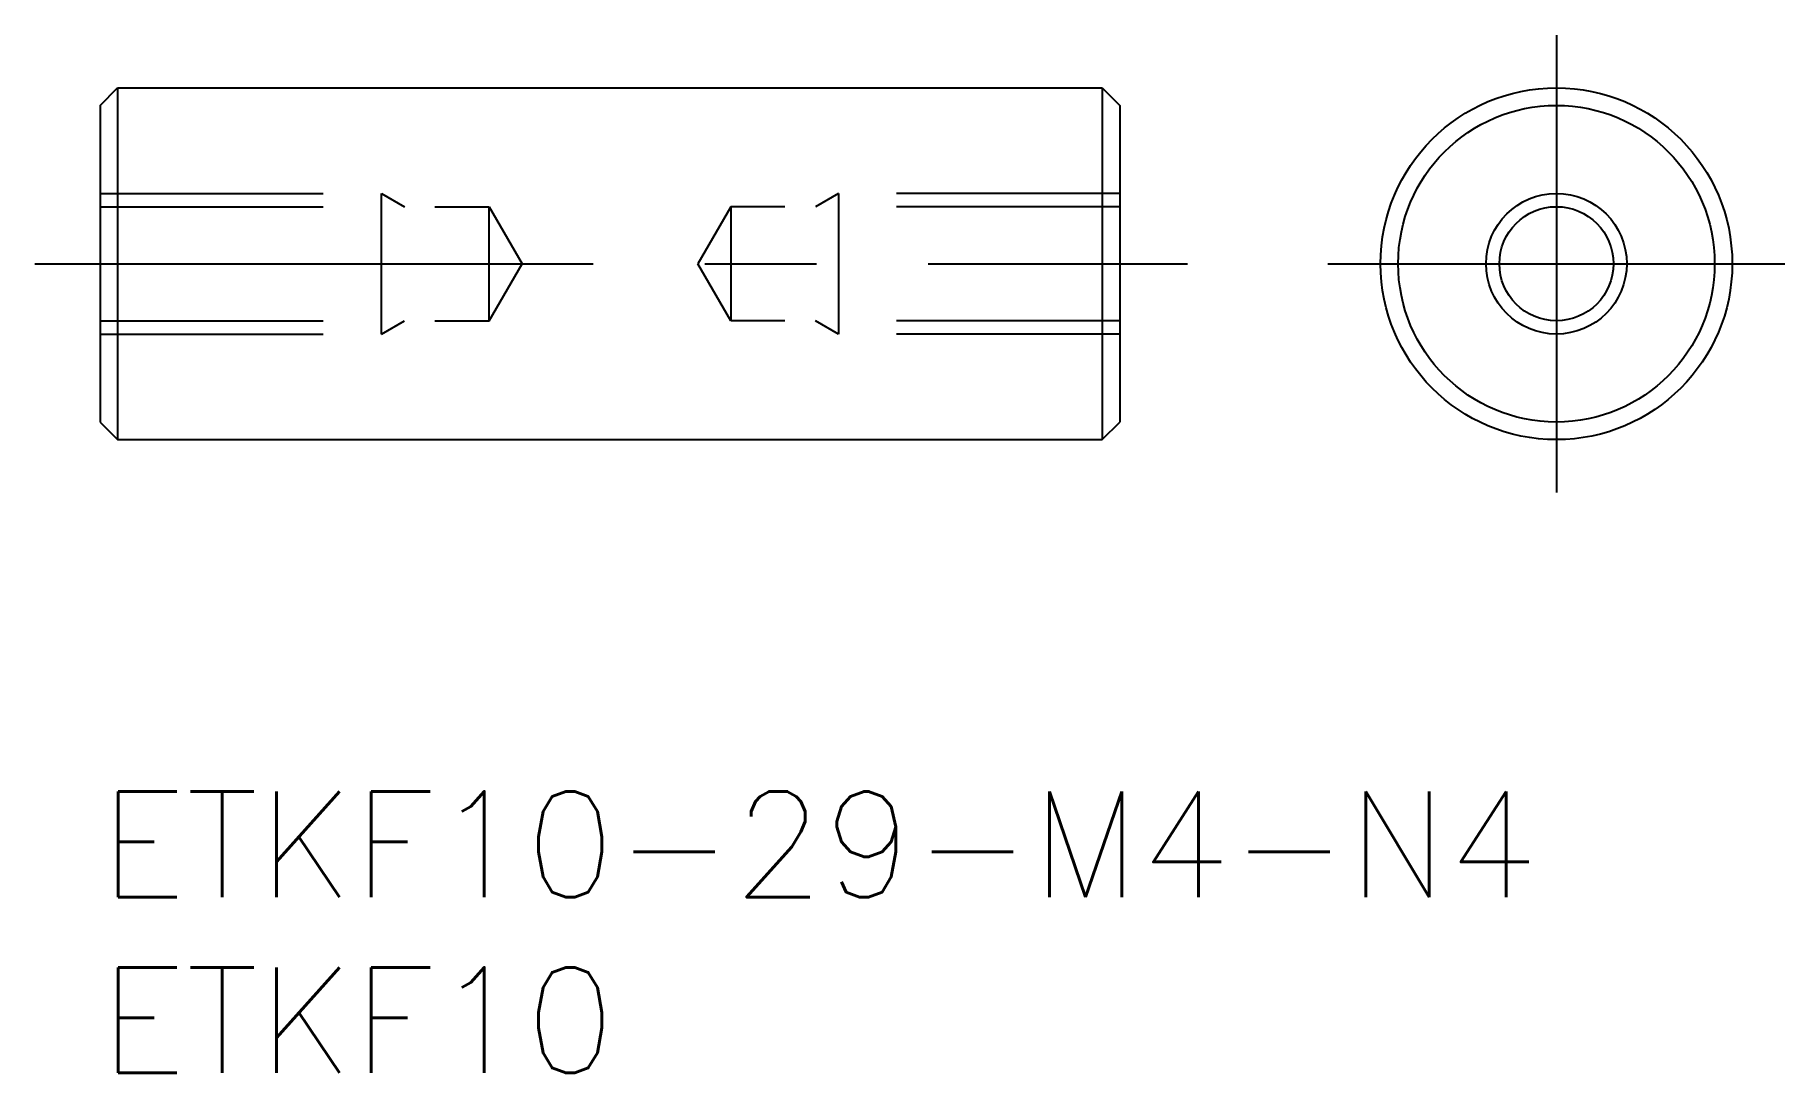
# Model space of a CAD drawing. Extents: x -1.8 to 47.9, y -8 to 21.5.
import ezdxf

# ---------------------------------------------------------------- set-up
doc = ezdxf.new("R2010")
doc.units = 0
doc.header["$LTSCALE"] = 0.5
doc.linetypes.add('CENTER', pattern=[50.8, 31.75, -6.35, 6.35, -6.35])
doc.linetypes.add('DASHED', pattern=[19.05, 12.7, -6.35])
for name, color, linetype in [('MSM_CENTER', 1, 'CENTER'), ('MSM_CONTINUOUS', 7, 'CONTINUOUS'), ('MSM_DASHED', 4, 'DASHED'), ('MSM_NARROW', 5, 'CONTINUOUS'), ('MSM_PART_NUMBER', 7, 'CONTINUOUS')]:
    doc.layers.add(name, color=color, linetype=linetype)
doc.styles.get("Standard").update_dxf_attribs({"font": 'txt.shx', "height": 3, "bigfont": 'bigfont.shx'})

# ---------------------------------------------------------------- blocks, each defined once
blk = doc.blocks.new('*U6')
at = {"layer": 'MSM_PART_NUMBER'}
blk.add_text('ETKF10-29-M4-N4', height=3, dxfattribs=at).set_placement((0, -3))
blk = doc.blocks.new('*U7')
at = {"layer": 'MSM_PART_NUMBER'}
blk.add_text('ETKF10', height=3, dxfattribs=at).set_placement((0, -8))

msp = doc.modelspace()

# ---------------------------------------------------------------- linework, layer by layer
at = {"layer": 'MSM_CENTER'}
for p, q in [((41.417, 21.5), (41.417, 8.5)), ((-1.85, 15), (30.93, 15)), ((34.917, 15), (47.917, 15))]:
    msp.add_line(p, q, dxfattribs=at)
at = {"layer": 'MSM_CONTINUOUS'}
for p, q in [((0, 19.5), (0.5, 20)), ((0.5, 20), (28.5, 20)), ((0.5, 20), (0.5, 10)), ((28.5, 20), (28.5, 10)), ((28.5, 20), (29, 19.5)), ((0, 19.5), (0, 10.5)), ((29, 19.5), (29, 10.5)), ((0, 10.5), (0.5, 10)), ((28.5, 10), (29, 10.5)), ((0.5, 10), (28.5, 10))]:
    msp.add_line(p, q, dxfattribs=at)
for radius in [5, 4.5, 1.621]:
    msp.add_circle((41.417, 15), radius, dxfattribs=at)
at = {"layer": 'MSM_DASHED'}
for p, q in [((0, 17), (8, 17)), ((8, 13), (8, 17)), ((8, 17), (8.656, 16.621)), ((21, 17), (20.344, 16.621)), ((29, 17), (21, 17)), ((21, 17), (21, 13)), ((0, 16.621), (11.064, 16.621)), ((11.064, 13.379), (11.064, 16.621)), ((11.064, 16.621), (12, 15)), ((17.936, 16.621), (17, 15)), ((29, 16.621), (17.936, 16.621)), ((17.936, 16.621), (17.936, 13.379)), ((11.064, 13.379), (12, 15)), ((17.936, 13.379), (17, 15)), ((0, 13.379), (11.064, 13.379)), ((0, 13), (8, 13)), ((8, 13), (8.656, 13.379)), ((29, 13.379), (17.936, 13.379)), ((21, 13), (20.344, 13.379)), ((29, 13), (21, 13))]:
    msp.add_line(p, q, dxfattribs=at)
at = {"layer": 'MSM_NARROW'}
msp.add_circle((41.417, 15), 2, dxfattribs=at)

# ---------------------------------------------------------------- block references
at = {"layer": 'MSM_CONTINUOUS'}
for name in ['*U6', '*U7']:
    msp.add_blockref(name, (0, 0), dxfattribs=at)

doc.saveas('drawing.dxf')
